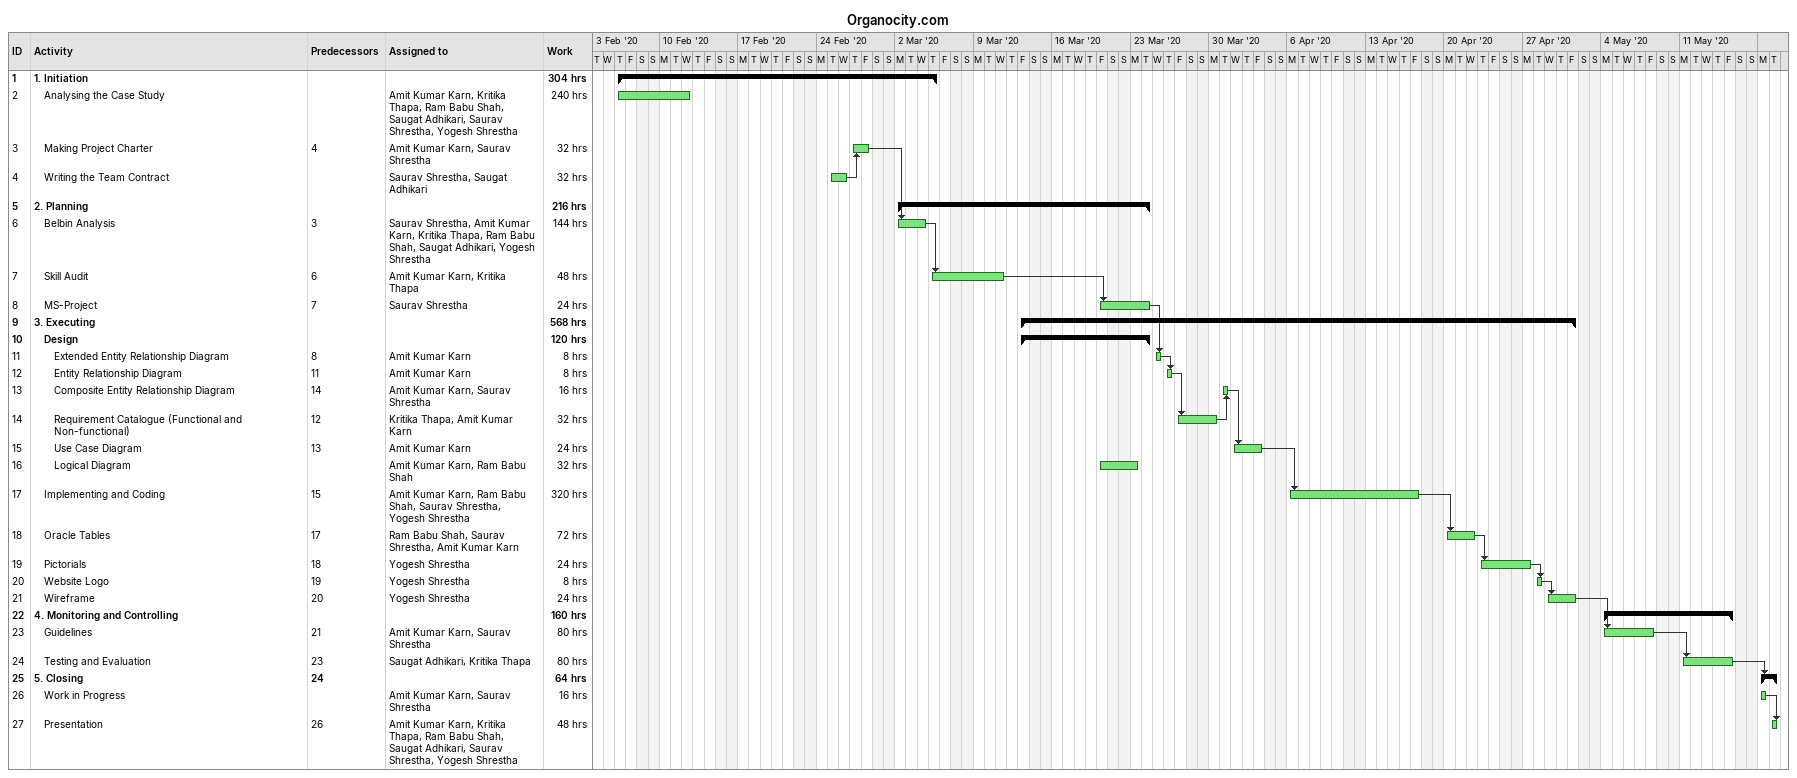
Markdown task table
Organocity.com

| ID | Level | Task | Start | Finish | Predecessors | Resources | Work (h) |
|---|---|---|---|---|---|---|---|
| 1 | 1 | **1. Initiation** | 2020-02-06 | 2020-03-05 |  |  | 304 |
| 2 | 2 | Analysing the Case Study | 2020-02-06 | 2020-02-12 |  | Amit Kumar Karn, Kritika Thapa, Ram Babu Shah, Saugat Adhikari, Saurav Shrestha, Yogesh Shrestha | 240 |
| 3 | 2 | Making Project Charter | 2020-02-27 | 2020-02-28 | 4 | Amit Kumar Karn, Saurav Shrestha | 32 |
| 4 | 2 | Writing the Team Contract | 2020-02-25 | 2020-02-26 |  | Saurav Shrestha, Saugat Adhikari | 32 |
| 5 | 1 | **2. Planning** | 2020-03-02 | 2020-03-24 |  |  | 216 |
| 6 | 2 | Belbin Analysis | 2020-03-02 | 2020-03-04 | 3 | Saurav Shrestha, Amit Kumar Karn, Kritika Thapa, Ram Babu Shah, Saugat Adhikari, Yogesh Shrestha | 144 |
| 7 | 2 | Skill Audit | 2020-03-05 | 2020-03-11 | 6 | Amit Kumar Karn, Kritika Thapa | 48 |
| 8 | 2 | MS-Project | 2020-03-20 | 2020-03-24 | 7 | Saurav Shrestha | 24 |
| 9 | 1 | **3. Executing** | 2020-03-13 | 2020-05-01 |  |  | 568 |
| 10 | 2 | **Design** | 2020-03-13 | 2020-03-24 |  |  | 120 |
| 11 | 3 | Extended Entity Relationship Diagram | 2020-03-25 | 2020-03-25 | 8 | Amit Kumar Karn | 8 |
| 12 | 3 | Entity Relationship Diagram | 2020-03-26 | 2020-03-26 | 11 | Amit Kumar Karn | 8 |
| 13 | 3 | Composite Entity Relationship Diagram | 2020-03-31 | 2020-03-31 | 14 | Amit Kumar Karn, Saurav Shrestha | 16 |
| 14 | 3 | Requirement Catalogue (Functional and Non-functional) | 2020-03-27 | 2020-03-30 | 12 | Kritika Thapa, Amit Kumar Karn | 32 |
| 15 | 3 | Use Case Diagram | 2020-04-01 | 2020-04-03 | 13 | Amit Kumar Karn | 24 |
| 16 | 3 | Logical Diagram | 2020-03-20 | 2020-03-23 |  | Amit Kumar Karn, Ram Babu Shah | 32 |
| 17 | 2 | Implementing and Coding | 2020-04-06 | 2020-04-17 | 15 | Amit Kumar Karn, Ram Babu Shah, Saurav Shrestha, Yogesh Shrestha | 320 |
| 18 | 2 | Oracle Tables | 2020-04-20 | 2020-04-22 | 17 | Ram Babu Shah, Saurav Shrestha, Amit Kumar Karn | 72 |
| 19 | 2 | Pictorials | 2020-04-23 | 2020-04-27 | 18 | Yogesh Shrestha | 24 |
| 20 | 2 | Website Logo | 2020-04-28 | 2020-04-28 | 19 | Yogesh Shrestha | 8 |
| 21 | 2 | Wireframe | 2020-04-29 | 2020-05-01 | 20 | Yogesh Shrestha | 24 |
| 22 | 1 | **4. Monitoring and Controlling** | 2020-05-04 | 2020-05-15 |  |  | 160 |
| 23 | 2 | Guidelines | 2020-05-04 | 2020-05-08 | 21 | Amit Kumar Karn, Saurav Shrestha | 80 |
| 24 | 2 | Testing and Evaluation | 2020-05-11 | 2020-05-15 | 23 | Saugat Adhikari, Kritika Thapa | 80 |
| 25 | 1 | **5. Closing** | 2020-05-18 | 2020-05-19 | 24 |  | 64 |
| 26 | 2 | Work in Progress | 2020-05-18 | 2020-05-18 |  | Amit Kumar Karn, Saurav Shrestha | 16 |
| 27 | 2 | Presentation | 2020-05-19 | 2020-05-19 | 26 | Amit Kumar Karn, Kritika Thapa, Ram Babu Shah, Saugat Adhikari, Saurav Shrestha, Yogesh Shrestha | 48 |
